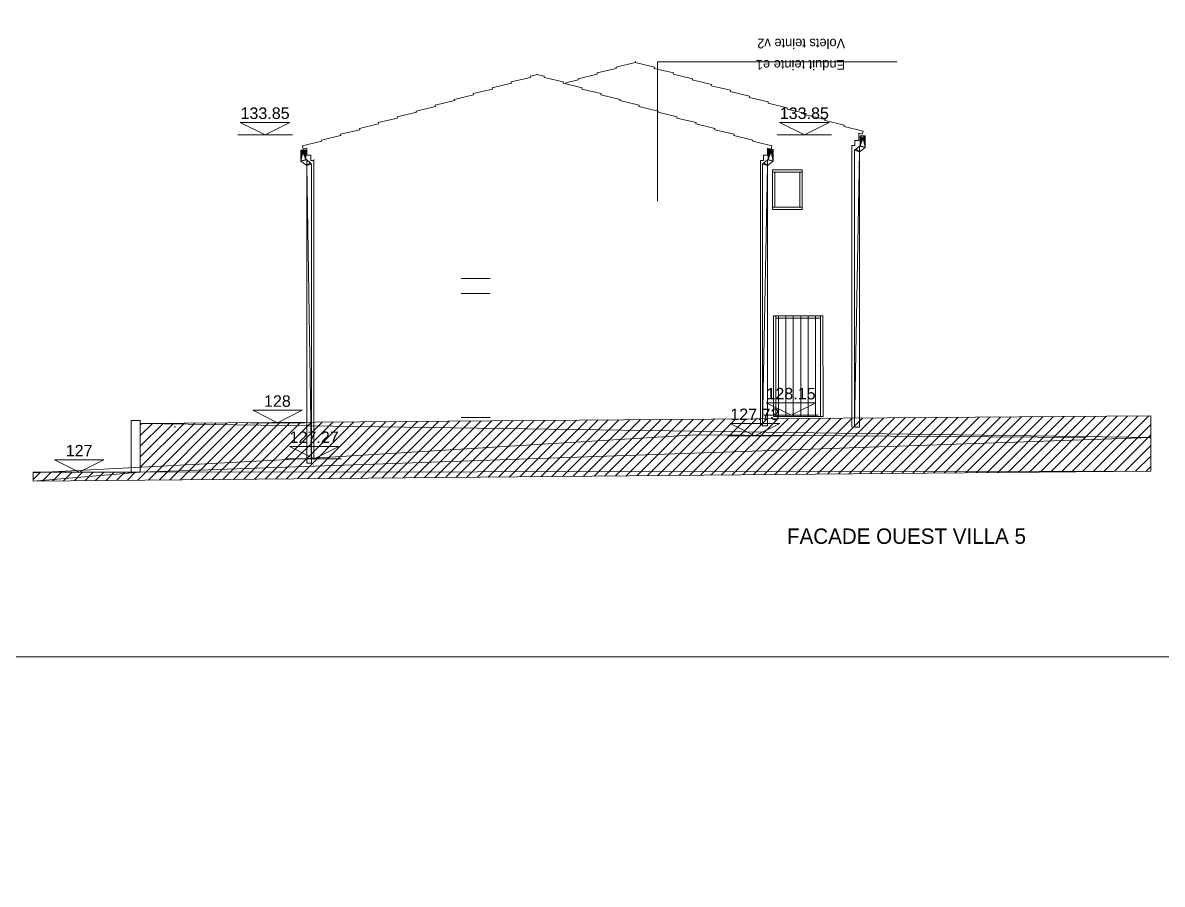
# Model space of a CAD drawing. Header units: metres. Extents: x 1.8 to 61.8, y -55.6 to -11.3.
# Drawn here: x 26.34 to 37.83, y -55.6 to -46.92 of the extents above; entities that cross this region are included whole.
import ezdxf
from ezdxf.enums import TextEntityAlignment as Align
from ezdxf.lldxf.tags import DXFTag

# ---------------------------------------------------------------- set-up
doc = ezdxf.new("R2010")
doc.units = ezdxf.units.M
doc.header["$MEASUREMENT"] = 0
for name, color, linetype in [('Calque commun', 7, 'Continuous'), ('Cotations', 7, 'Continuous'), ('Textes', 7, 'Continuous')]:
    doc.layers.add(name, color=color, linetype=linetype)
doc.styles.add('Arial', font='arial.ttf', dxfattribs={"height": 0.231939})
doc.styles.add('Century Gothic', font='GOTHIC.TTF', dxfattribs={"height": 0.310302})
doc.styles.add('Century Gothic2', font='GOTHIC.TTF', dxfattribs={"height": 0.193938})
tags = doc.linetypes.add('HIDDEN', pattern=[0.375, 0.25, -0.125]).pattern_tags.tags
tags[6:7] = [DXFTag(74, 4), DXFTag(75, 0), DXFTag(340, '0'), DXFTag(46, 1.0), DXFTag(50, 0.0), DXFTag(44, 0.0), DXFTag(45, 0.0)]
tags[4:5] = [DXFTag(74, 4), DXFTag(75, 0), DXFTag(340, '0'), DXFTag(46, 1.0), DXFTag(50, 0.0), DXFTag(44, 0.0), DXFTag(45, 0.0)]

# ---------------------------------------------------------------- blocks, each defined once
blk = doc.blocks.new('Block4')
at = {"layer": 'Calque commun', "color": 0, "linetype": 'Continuous', "lineweight": 9}
blk.add_line((-0.55, 0), (0.55, 0), dxfattribs=at)
blk.add_polyline3d([(-0.5, 0.25, 0), (0, 0, 0), (0.5, 0.25, 0), (-0.5, 0.25, 0)], dxfattribs=at)
blk = doc.blocks.new('Lvl1')
at = {"layer": 'Calque commun', "color": 0, "linetype": 'ByBlock', "lineweight": -2}
blk.add_blockref('Block4', (0, 0), dxfattribs=at)
blk = doc.blocks.new('FACADE VILLA 4 5-13')
at = {"layer": 'Cotations', "color": 250, "linetype": 'ByBlock', "lineweight": -2}
blk.add_blockref('Lvl1', (-25.331, 9.104), dxfattribs=at)
at = {"layer": 'Cotations', "color": 212, "linetype": 'ByBlock', "lineweight": -2, "style": 'Arial'}
blk.add_text('128.15', height=0.2319, dxfattribs=at).set_placement((-25.332, 9.354), align=Align.BOTTOM_CENTER)
blk = doc.blocks.new('FACADE VILLA 4 5-14')
at = {"layer": 'Cotations', "color": 250, "linetype": 'ByBlock', "lineweight": -2}
blk.add_blockref('Lvl1', (-34.949, 8.224), dxfattribs=at)
at = {"layer": 'Cotations', "color": 212, "linetype": 'ByBlock', "lineweight": -2, "style": 'Arial'}
blk.add_text('127.27', height=0.2319, dxfattribs=at).set_placement((-34.95, 8.474), align=Align.BOTTOM_CENTER)
blk = doc.blocks.new('FACADE VILLA 4 5-15')
at = {"layer": 'Cotations', "color": 250, "linetype": 'ByBlock', "lineweight": -2}
blk.add_blockref('Lvl1', (-25.062, 14.759), dxfattribs=at)
at = {"layer": 'Cotations', "color": 212, "linetype": 'ByBlock', "lineweight": -2, "style": 'Arial'}
blk.add_text('133.85', height=0.2319, dxfattribs=at).set_placement((-25.063, 15.009), align=Align.BOTTOM_CENTER)
blk = doc.blocks.new('FACADE VILLA 4 5-16')
at = {"layer": 'Cotations', "color": 250, "linetype": 'ByBlock', "lineweight": -2}
blk.add_blockref('Lvl1', (-35.938, 14.759), dxfattribs=at)
at = {"layer": 'Cotations', "color": 212, "linetype": 'ByBlock', "lineweight": -2, "style": 'Arial'}
blk.add_text('133.85', height=0.2319, dxfattribs=at).set_placement((-35.939, 15.009), align=Align.BOTTOM_CENTER)
blk = doc.blocks.new('FACADE VILLA 4 5-17')
at = {"layer": 'Cotations', "color": 250, "linetype": 'ByBlock', "lineweight": -2}
blk.add_blockref('Lvl1', (-26.059, 8.686), dxfattribs=at)
at = {"layer": 'Cotations', "color": 212, "linetype": 'ByBlock', "lineweight": -2, "style": 'Arial'}
blk.add_text('127.73', height=0.2319, dxfattribs=at).set_placement((-26.06, 8.936), align=Align.BOTTOM_CENTER)
blk = doc.blocks.new('FACADE VILLA 4 5-18')
at = {"layer": 'Cotations', "color": 250, "linetype": 'ByBlock', "lineweight": -2}
blk.add_blockref('Lvl1', (-35.689, 8.954), dxfattribs=at)
at = {"layer": 'Cotations', "color": 212, "linetype": 'ByBlock', "lineweight": -2, "style": 'Arial'}
blk.add_text('128', height=0.2319, dxfattribs=at).set_placement((-35.69, 9.204), align=Align.BOTTOM_CENTER)
blk = doc.blocks.new('FACADE VILLA 4 5-19')
at = {"layer": 'Cotations', "color": 250, "linetype": 'ByBlock', "lineweight": -2}
blk.add_blockref('Lvl1', (-39.688, 7.954), dxfattribs=at)
at = {"layer": 'Cotations', "color": 212, "linetype": 'ByBlock', "lineweight": -2, "style": 'Arial'}
blk.add_text('127', height=0.2319, dxfattribs=at).set_placement((-39.689, 8.204), align=Align.BOTTOM_CENTER)
blk = doc.blocks.new('hatch18')
at = {"layer": 'Calque commun', "color": 7, "linetype": 'Continuous', "lineweight": 9}
for p, q in [((-35.002, 8.963), (-36.15, 7.815)), ((-34.789, 8.964), (-35.936, 7.817)), ((-34.575, 8.966), (-35.722, 7.819)), ((-34.361, 8.967), (-35.508, 7.821)), ((-34.147, 8.969), (-35.294, 7.822)), ((-33.934, 8.971), (-35.08, 7.824)), ((-33.72, 8.972), (-34.866, 7.826)), ((-33.506, 8.974), (-34.652, 7.828)), ((-33.292, 8.976), (-34.438, 7.83)), ((-33.079, 8.977), (-34.224, 7.832)), ((-32.865, 8.979), (-34.009, 7.834)), ((-32.651, 8.98), (-33.795, 7.836)), ((-32.437, 8.982), (-33.581, 7.838)), ((-32.224, 8.984), (-33.367, 7.84)), ((-32.01, 8.985), (-33.153, 7.842)), ((-31.796, 8.987), (-32.939, 7.844)), ((-31.582, 8.989), (-32.725, 7.846)), ((-31.369, 8.99), (-32.511, 7.848)), ((-31.155, 8.992), (-32.297, 7.85)), ((-30.941, 8.993), (-32.083, 7.852)), ((-30.727, 8.995), (-31.869, 7.854)), ((-30.514, 8.997), (-31.655, 7.856)), ((-30.3, 8.998), (-31.44, 7.858)), ((-30.086, 9), (-31.226, 7.86)), ((-29.872, 9.002), (-31.012, 7.861)), ((-29.659, 9.003), (-30.798, 7.863)), ((-29.445, 9.005), (-30.584, 7.865)), ((-29.231, 9.006), (-30.37, 7.867)), ((-29.017, 9.008), (-30.156, 7.869)), ((-28.804, 9.01), (-29.942, 7.871)), ((-28.59, 9.011), (-29.728, 7.873)), ((-28.376, 9.013), (-29.514, 7.875)), ((-28.162, 9.014), (-29.3, 7.877)), ((-27.949, 9.016), (-29.086, 7.879)), ((-27.735, 9.018), (-28.871, 7.881)), ((-27.521, 9.019), (-28.657, 7.883)), ((-27.307, 9.021), (-28.443, 7.885)), ((-27.093, 9.023), (-28.229, 7.887)), ((-26.88, 9.024), (-28.015, 7.889)), ((-26.666, 9.026), (-27.801, 7.891)), ((-26.452, 9.027), (-27.587, 7.893)), ((-26.238, 9.029), (-27.373, 7.895)), ((-26.025, 9.031), (-27.159, 7.897)), ((-25.811, 9.032), (-26.945, 7.899)), ((-25.597, 9.034), (-26.731, 7.901)), ((-25.383, 9.036), (-26.517, 7.902)), ((-25.17, 9.037), (-26.302, 7.904)), ((-24.956, 9.039), (-26.088, 7.906)), ((-24.742, 9.04), (-25.874, 7.908)), ((-24.528, 9.042), (-25.66, 7.91)), ((-24.315, 9.044), (-25.446, 7.912)), ((-24.101, 9.045), (-25.232, 7.914)), ((-23.887, 9.047), (-25.018, 7.916)), ((-23.673, 9.049), (-24.804, 7.918)), ((-23.46, 9.05), (-24.59, 7.92)), ((-23.246, 9.052), (-24.376, 7.922)), ((-23.032, 9.053), (-24.162, 7.924)), ((-22.818, 9.055), (-23.948, 7.926)), ((-22.605, 9.057), (-23.733, 7.928)), ((-22.391, 9.058), (-23.519, 7.93)), ((-22.177, 9.06), (-23.305, 7.932)), ((-21.963, 9.062), (-23.091, 7.934)), ((-21.75, 9.063), (-22.877, 7.936)), ((-21.536, 9.065), (-22.663, 7.938)), ((-21.322, 9.066), (-22.449, 7.94)), ((-21.108, 9.068), (-22.235, 7.941)), ((-20.895, 9.07), (-22.021, 7.943)), ((-20.681, 9.071), (-21.807, 7.945)), ((-20.467, 9.073), (-21.593, 7.947)), ((-20.253, 9.075), (-21.379, 7.949)), ((-20.04, 9.076), (-21.164, 7.951)), ((-19.826, 9.078), (-20.95, 7.953)), ((-19.612, 9.079), (-20.736, 7.955)), ((-19.398, 9.081), (-20.522, 7.957)), ((-19.185, 9.083), (-20.308, 7.959)), ((-18.971, 9.084), (-20.094, 7.961)), ((-18.757, 9.086), (-19.88, 7.963)), ((-18.543, 9.088), (-19.666, 7.965)), ((-18.33, 9.089), (-19.452, 7.967)), ((-18.116, 9.091), (-19.238, 7.969)), ((-37.354, 8.945), (-38.505, 7.793)), ((-37.567, 8.943), (-38.455, 8.055)), ((-37.781, 8.941), (-38.455, 8.267)), ((-37.995, 8.94), (-38.455, 8.48)), ((-38.209, 8.938), (-38.455, 8.692)), ((-38.422, 8.937), (-38.455, 8.904)), ((-37.14, 8.946), (-38.291, 7.795)), ((-36.926, 8.948), (-38.077, 7.797)), ((-36.712, 8.95), (-37.863, 7.799)), ((-36.499, 8.951), (-37.649, 7.801)), ((-36.285, 8.953), (-37.435, 7.803)), ((-36.071, 8.954), (-37.221, 7.805)), ((-35.857, 8.956), (-37.007, 7.807)), ((-35.644, 8.958), (-36.793, 7.809)), ((-35.43, 8.959), (-36.578, 7.811)), ((-35.216, 8.961), (-36.364, 7.813)), ((-18.077, 8.918), (-19.024, 7.971)), ((-18.077, 8.706), (-18.81, 7.973)), ((-18.077, 8.494), (-18.595, 7.975)), ((-18.077, 8.281), (-18.381, 7.977)), ((-18.077, 8.069), (-18.167, 7.979)), ((-40.467, 7.953), (-40.615, 7.805)), ((-40.255, 7.953), (-40.432, 7.776)), ((-40.042, 7.953), (-40.218, 7.778)), ((-39.83, 7.953), (-40.004, 7.78)), ((-39.618, 7.953), (-39.79, 7.781)), ((-39.406, 7.953), (-39.576, 7.783)), ((-39.194, 7.953), (-39.362, 7.785)), ((-38.982, 7.953), (-39.147, 7.787)), ((-38.77, 7.953), (-38.933, 7.789)), ((-38.557, 7.953), (-38.719, 7.791))]:
    blk.add_line(p, q, dxfattribs=at)
at = {"layer": 'Calque commun', "color": 7, "linetype": 'Continuous', "lineweight": 18}
mesh = blk.add_polyface(dxfattribs=at)
corners = [(-38.455, 7.953), (-18.077, 8.653), (-18.077, 7.979), (-40.615, 7.953), (-40.615, 7.774), (-38.455, 8.936), (-18.077, 9.091)]
mesh.append_faces([[corners[k] for k in face] for face in [(0, 1, 2), (0, 2, 4)]], dxfattribs={"vtx0": -1, "vtx2": -1, "color": 7})
mesh.append_faces([[corners[k] for k in face] for face in [(3, 0, 4)]], dxfattribs={"vtx1": -1, "color": 7})
mesh.append_faces([[corners[k] for k in face] for face in [(0, 5, 1)]], dxfattribs={"vtx1": -1, "vtx2": -1, "color": 7})
mesh.append_faces([[corners[k] for k in face] for face in [(5, 6, 1)]], dxfattribs={"vtx2": -1, "color": 7})
blk = doc.blocks.new('hatch19')
at = {"layer": 'Calque commun', "color": 8, "linetype": 'Continuous', "lineweight": 9}
for p, q in [((-25.586, 9.081), (-25.586, 11.109)), ((-25.436, 9.081), (-25.436, 11.109)), ((-25.286, 9.081), (-25.286, 11.109)), ((-25.136, 9.081), (-25.136, 11.109)), ((-24.986, 9.081), (-24.986, 11.109)), ((-24.836, 9.081), (-24.836, 11.109)), ((-24.686, 9.081), (-24.686, 9.251))]:
    blk.add_line(p, q, dxfattribs=at)
at = {"layer": 'Calque commun', "color": 7, "linetype": 'Continuous', "lineweight": 9}
mesh = blk.add_polyface(dxfattribs=at)
corners = [(-25.687, 11.109), (-25.686, 9.081), (-24.686, 9.081), (-24.687, 11.109)]
mesh.append_faces([[corners[k] for k in face] for face in [(0, 1, 2, 3)]], dxfattribs={"color": 7})
blk = doc.blocks.new('FACADE VILLA 4 5-26')
at = {"layer": 'Cotations', "color": 250, "linetype": 'Continuous', "lineweight": 9}
blk.add_line((-0.354, -0.354), (0.354, 0.354), dxfattribs=at)
blk = doc.blocks.new('FACADE VILLA 4 5-27')
at = {"layer": 'Cotations', "color": 250, "linetype": 'Continuous', "lineweight": 9}
blk.add_line((-0.354, -0.354), (0.354, 0.354), dxfattribs=at)
blk = doc.blocks.new('DimLine1776')
at = {"layer": 'Cotations', "color": 250, "linetype": 'Continuous', "lineweight": 9}
for p, q in [((-20.907, 28.807), (-20.907, 29.007)), ((-20.507, 28.807), (-21.107, 28.807)), ((-20.907, 22.957), (-20.907, 28.807)), ((-20.507, 22.957), (-21.107, 22.957)), ((-20.907, 22.957), (-20.907, 22.757))]:
    blk.add_line(p, q, dxfattribs=at)
for name in ['FACADE VILLA 4 5-26', 'FACADE VILLA 4 5-27']:
    blk.add_blockref(name, (0, 0), dxfattribs=at)
at = {"layer": 'Cotations', "color": 212, "linetype": 'Continuous', "lineweight": 9, "style": 'Arial'}
blk.add_text('585', height=0.2319, rotation=90, dxfattribs=at).set_placement((-20.908, 25.882), align=Align.BOTTOM_CENTER)
blk = doc.blocks.new('FACADE VILLA 4 5-28')
at = {"layer": 'Calque commun', "color": 7, "linetype": 'Continuous', "lineweight": 9}
for p, q in [((-36.471, 15.071), (-36.471, 15.071)), ((-34.912, 14.635), (-34.912, 14.635)), ((-34.384, 14.635), (-34.384, 14.635)), ((-26.527, 14.635), (-26.527, 14.635)), ((-24.663, 14.635), (-24.663, 14.635)), ((-34.955, 14.258), (-34.955, 8.214)), ((-25.79, 14.46), (-25.79, 14.46)), ((-25.947, 14.24), (-25.947, 8.887)), ((-25.707, 14.053), (-25.707, 13.253)), ((-25.707, 14.053), (-25.707, 14.053)), ((-25.107, 14.053), (-25.707, 14.053)), ((-25.707, 14.053), (-25.707, 13.253)), ((-25.107, 14.053), (-25.707, 14.053)), ((-25.707, 14.053), (-25.707, 14.053)), ((-25.107, 14.053), (-25.707, 14.053)), ((-25.707, 13.266), (-25.707, 14.053)), ((-25.707, 14.053), (-25.107, 14.053)), ((-25.107, 14.053), (-25.107, 13.253)), ((-25.107, 14.053), (-25.107, 13.253)), ((-25.107, 13.253), (-25.107, 14.053)), ((-25.657, 14.007), (-25.707, 14.007)), ((-25.707, 14.007), (-25.657, 14.007)), ((-25.157, 14.007), (-25.657, 14.007)), ((-25.657, 13.303), (-25.657, 14.007)), ((-25.657, 14.007), (-25.157, 14.007)), ((-25.657, 14.003), (-25.657, 13.303)), ((-25.107, 14.007), (-25.157, 14.007)), ((-25.157, 14.007), (-25.107, 14.007)), ((-25.157, 14.007), (-25.157, 13.316)), ((-25.157, 14.003), (-25.157, 13.303)), ((-25.107, 13.303), (-25.707, 13.303)), ((-25.707, 13.253), (-25.707, 13.253)), ((-25.107, 13.253), (-25.707, 13.253)), ((-25.707, 13.253), (-25.707, 13.253)), ((-25.107, 13.253), (-25.707, 13.253)), ((-25.686, 9.08), (-25.687, 11.109)), ((-25.687, 11.109), (-25.687, 11.109)), ((-25.687, 11.109), (-25.687, 11.109)), ((-24.687, 11.109), (-25.687, 11.109)), ((-25.637, 11.059), (-25.637, 11.109)), ((-25.636, 9.08), (-25.637, 11.059)), ((-24.737, 11.059), (-25.637, 11.059)), ((-24.736, 9.081), (-24.737, 11.109)), ((-24.686, 9.081), (-24.687, 11.109)), ((-38.455, 8.995), (-38.455, 8.934)), ((-37.746, 8.869), (-37.772, 8.869)), ((-37.756, 8.869), (-37.756, 8.869)), ((-25.945, 8.727), (-25.955, 8.727)), ((-23.409, 8.665), (-23.419, 8.665)), ((-38.707, 8.364), (-38.707, 8.364)), ((-38.706, 8.364), (-38.706, 8.364)), ((-38.706, 8.364), (-38.706, 8.364)), ((-34.955, 8.1), (-34.965, 8.1))]:
    blk.add_line(p, q, dxfattribs=at)
at = {"layer": 'Calque commun', "color": 26, "linetype": 'HIDDEN', "lineweight": 18}
for p, q in [((-34.955, 8.238), (-27.258, 8.708)), ((-27.258, 8.708), (-19.382, 8.658)), ((-34.955, 8.238), (-40.615, 7.943))]:
    blk.add_line(p, q, dxfattribs=at)
at = {"layer": 'Calque commun', "color": 5, "linetype": 'Continuous', "lineweight": 18}
blk.add_polyline3d([(-23.201, 16.232, 0), (-28.022, 16.232, 0), (-28.022, 13.42, 0)], dxfattribs=at)
at = {"layer": 'Cotations', "color": 11, "linetype": 'HIDDEN', "lineweight": 18}
for p, q in [((-31.983, 11.858), (-31.398, 11.858)), ((-31.983, 11.558), (-31.398, 11.558)), ((-31.983, 9.058), (-31.398, 9.058))]:
    blk.add_line(p, q, dxfattribs=at)
at = {"layer": 'Cotations', "color": 7, "linetype": 'Continuous', "lineweight": 9}
for points in [[(-28.473, 16.216, 0), (-28.86, 16.124, 0), (-28.856, 16.099, 0), (-29.243, 16.007, 0), (-29.24, 15.982, 0)], [(-24.107, 8.865, 0), (-24.107, 14.54, 0), (-24.044, 14.54, 0), (-24.044, 14.646, 0), (-23.963, 14.646, 0), (-23.963, 14.792, 0), (-23.894, 14.77, 0), (-23.876, 14.835, 0), (-24.263, 14.928, 0), (-24.259, 14.953, 0), (-24.646, 15.045, 0), (-24.648, 15.045, 0), (-24.641, 15.07, 0), (-25.031, 15.162, 0), (-25.025, 15.187, 0), (-25.411, 15.279, 0), (-25.407, 15.304, 0), (-25.794, 15.396, 0), (-25.79, 15.421, 0), (-26.177, 15.513, 0), (-26.172, 15.538, 0), (-26.559, 15.631, 0), (-26.555, 15.656, 0), (-26.942, 15.748, 0), (-26.938, 15.773, 0), (-27.325, 15.865, 0), (-27.32, 15.89, 0), (-27.708, 15.982, 0), (-27.703, 16.007, 0), (-28.09, 16.099, 0), (-28.086, 16.124, 0), (-28.473, 16.216, 0), (-28.468, 16.243, 0), (-28.468, 16.243, 0)], [(-34.955, 14.058, 0), (-34.955, 14.24, 0), (-35.018, 14.24, 0), (-35.018, 14.346, 0), (-35.099, 14.346, 0), (-35.099, 14.492, 0), (-35.168, 14.47, 0), (-35.186, 14.535, 0), (-34.799, 14.628, 0), (-34.803, 14.653, 0), (-34.416, 14.745, 0), (-34.414, 14.745, 0), (-34.42, 14.77, 0), (-34.031, 14.862, 0), (-34.037, 14.887, 0), (-33.65, 14.979, 0), (-33.655, 15.004, 0), (-33.268, 15.096, 0), (-33.272, 15.121, 0), (-32.885, 15.213, 0), (-32.89, 15.238, 0), (-32.502, 15.331, 0), (-32.507, 15.356, 0), (-32.12, 15.448, 0), (-32.124, 15.473, 0), (-31.737, 15.565, 0), (-31.742, 15.59, 0), (-31.354, 15.682, 0), (-31.359, 15.707, 0), (-30.972, 15.799, 0), (-30.976, 15.824, 0), (-30.589, 15.916, 0), (-30.594, 15.943, 0), (-30.435, 15.975, 0)], [(-25.947, 14.058, 0), (-25.947, 14.24, 0), (-25.884, 14.24, 0), (-25.884, 14.346, 0), (-25.803, 14.346, 0), (-25.803, 14.492, 0), (-25.734, 14.47, 0), (-25.716, 14.535, 0), (-26.103, 14.628, 0), (-26.099, 14.653, 0), (-26.486, 14.745, 0), (-26.488, 14.745, 0), (-26.481, 14.77, 0), (-26.871, 14.862, 0), (-26.865, 14.887, 0), (-27.251, 14.979, 0), (-27.247, 15.004, 0), (-27.634, 15.096, 0), (-27.63, 15.121, 0), (-28.017, 15.213, 0), (-28.012, 15.238, 0), (-28.399, 15.331, 0), (-28.395, 15.356, 0), (-28.782, 15.448, 0), (-28.778, 15.473, 0), (-29.165, 15.565, 0), (-29.16, 15.59, 0), (-29.548, 15.682, 0), (-29.543, 15.707, 0), (-29.93, 15.799, 0), (-29.926, 15.824, 0), (-30.313, 15.916, 0), (-30.308, 15.943, 0), (-30.467, 15.975, 0)], [(-29.24, 15.982, 0), (-29.627, 15.89, 0), (-29.622, 15.865, 0), (-29.871, 15.806, 0), (-29.867, 15.78, 0)]]:
    blk.add_polyline3d(points, dxfattribs=at)
at = {"layer": 'Calque commun', "color": 0, "linetype": 'ByBlock', "lineweight": -2}
for name in ['hatch19', 'hatch18']:
    blk.add_blockref(name, (0, 0), dxfattribs=at)
at = {"layer": 'Cotations', "color": 250, "linetype": 'Continuous', "lineweight": 9}
blk.add_blockref('DimLine1776', (0, 0), dxfattribs=at)
at = {"layer": 'Cotations', "color": 212, "linetype": 'ByBlock', "lineweight": -2}
for name in ['FACADE VILLA 4 5-16', 'FACADE VILLA 4 5-15', 'FACADE VILLA 4 5-13', 'FACADE VILLA 4 5-18', 'FACADE VILLA 4 5-17', 'FACADE VILLA 4 5-14', 'FACADE VILLA 4 5-19']:
    blk.add_blockref(name, (0, 0), dxfattribs=at)
at = {"layer": 'Textes', "color": 5, "linetype": 'ByBlock', "lineweight": -2, "style": 'Century Gothic'}
blk.add_text('FACADE OUEST VILLA 5', height=0.3103, dxfattribs=at).set_placement((-25.413, 6.417), align=Align.BOTTOM_LEFT)
at = {"layer": 'Textes', "color": 5, "linetype": 'ByBlock', "lineweight": -2, "insert": (-24.24, 16.698), "char_height": 0.19394, "attachment_point": 7, "rotation": 180, "line_spacing_factor": 1.330319, "style": 'Century Gothic2'}
blk.add_mtext('Enduit teinte e1\\PVolets teinte v2', dxfattribs=at)
at = {"layer": 'Calque commun', "color": 8, "linetype": 'Continuous', "lineweight": 9}
mesh = blk.add_polyface(dxfattribs=at)
corners = [(-23.906, 14.697), (-23.936, 14.54), (-23.911, 14.699), (-23.895, 14.694), (-23.9, 14.695), (-23.952, 14.415), (-24.052, 14.446), (-24.023, 14.47), (-23.849, 14.71), (-23.836, 14.502), (-23.853, 14.706), (-23.952, 8.865), (-24.052, 8.865), (-23.84, 14.724), (-23.838, 14.73), (-23.878, 14.694), (-23.952, 14.527), (-23.916, 14.702), (-23.867, 14.697), (-23.872, 14.695), (-23.857, 14.702), (-23.842, 14.719), (-23.845, 14.714), (-23.935, 14.73), (-23.933, 14.724), (-23.889, 14.693), (-23.884, 14.693), (-23.936, 14.735), (-23.862, 14.699), (-23.928, 14.714), (-23.924, 14.71), (-23.92, 14.706), (-23.931, 14.719), (-23.836, 14.735)]
mesh.append_faces([[corners[k] for k in face] for face in [(0, 1, 2), (3, 1, 4), (8, 9, 10), (18, 9, 19), (5, 16, 9), (10, 9, 20), (21, 9, 22), (25, 1, 3), (4, 1, 0), (31, 1, 30), (15, 1, 26)]], dxfattribs={"vtx0": -1, "vtx1": -1, "color": 8})
mesh.append_faces([[corners[k] for k in face] for face in [(15, 9, 1)]], dxfattribs={"vtx0": -1, "vtx1": -1, "vtx2": -1, "color": 8})
mesh.append_faces([[corners[k] for k in face] for face in [(5, 6, 7), (1, 23, 24), (5, 7, 16), (5, 12, 6), (1, 29, 30), (1, 24, 32), (1, 32, 29)]], dxfattribs={"vtx0": -1, "vtx2": -1, "color": 8})
mesh.append_faces([[corners[k] for k in face] for face in [(33, 9, 14)]], dxfattribs={"vtx1": -1, "color": 8})
mesh.append_faces([[corners[k] for k in face] for face in [(13, 14, 9), (16, 1, 9), (17, 2, 1), (8, 22, 9), (25, 26, 1), (28, 20, 9), (21, 13, 9), (15, 19, 9), (31, 17, 1), (18, 28, 9)]], dxfattribs={"vtx1": -1, "vtx2": -1, "color": 8})
mesh.append_faces([[corners[k] for k in face] for face in [(5, 11, 12), (1, 27, 23)]], dxfattribs={"vtx2": -1, "color": 8})
mesh = blk.add_polyface(dxfattribs=at)
corners = [(-23.912, 14.7), (-23.892, 14.694), (-23.9, 14.695), (-23.915, 14.702), (-23.921, 14.707), (-23.924, 14.71), (-23.934, 14.727), (-23.936, 14.735), (-23.933, 14.724), (-23.842, 14.72), (-23.849, 14.71), (-23.84, 14.724), (-23.88, 14.694), (-23.861, 14.7), (-23.836, 14.735), (-23.884, 14.693), (-23.888, 14.693), (-23.872, 14.695), (-23.865, 14.698), (-23.869, 14.696), (-23.918, 14.704), (-23.896, 14.694), (-23.931, 14.72), (-23.904, 14.696), (-23.908, 14.698), (-23.858, 14.702), (-23.927, 14.713), (-23.929, 14.716), (-23.876, 14.694), (-23.852, 14.707), (-23.855, 14.704), (-23.936, 14.731), (-23.846, 14.713), (-23.837, 14.731), (-23.838, 14.727), (-23.844, 14.716)]
mesh.append_faces([[corners[k] for k in face] for face in [(17, 18, 19)]], dxfattribs={"vtx0": -1, "color": 8})
mesh.append_faces([[corners[k] for k in face] for face in [(6, 7, 8), (9, 10, 11), (14, 0, 7), (8, 5, 22), (26, 22, 5), (3, 7, 0), (29, 25, 10)]], dxfattribs={"vtx0": -1, "vtx1": -1, "color": 8})
mesh.append_faces([[corners[k] for k in face] for face in [(0, 1, 2), (12, 1, 13), (3, 5, 7), (8, 7, 5), (14, 11, 10), (17, 12, 13), (14, 13, 0), (0, 13, 1), (25, 14, 10)]], dxfattribs={"vtx0": -1, "vtx1": -1, "vtx2": -1, "color": 8})
mesh.append_faces([[corners[k] for k in face] for face in [(3, 4, 5), (17, 13, 18), (9, 32, 10), (14, 34, 11)]], dxfattribs={"vtx0": -1, "vtx2": -1, "color": 8})
mesh.append_faces([[corners[k] for k in face] for face in [(25, 13, 14), (24, 0, 2), (12, 15, 1)]], dxfattribs={"vtx1": -1, "vtx2": -1, "color": 8})
mesh.append_faces([[corners[k] for k in face] for face in [(15, 16, 1), (3, 20, 4), (1, 21, 2), (2, 23, 24), (26, 27, 22), (17, 28, 12), (29, 30, 25), (6, 31, 7), (14, 33, 34), (9, 35, 32)]], dxfattribs={"vtx2": -1, "color": 8})
mesh = blk.add_polyface(dxfattribs=at)
corners = [(-35.116, 14.452), (-35.117, 14.448), (-35.118, 14.445), (-35.198, 14.422), (-35.206, 14.43), (-35.214, 14.445), (-35.126, 14.43), (-35.123, 14.434), (-35.12, 14.441), (-35.191, 14.417), (-35.16, 14.411), (-35.172, 14.411), (-35.141, 14.417), (-35.18, 14.412), (-35.184, 14.414), (-35.188, 14.415), (-35.148, 14.414), (-35.145, 14.415), (-35.121, 14.437), (-35.134, 14.422), (-35.201, 14.424), (-35.204, 14.427), (-35.168, 14.41), (-35.164, 14.41), (-35.152, 14.412), (-35.156, 14.411), (-35.137, 14.419), (-35.215, 14.448), (-35.195, 14.419), (-35.128, 14.427), (-35.131, 14.424), (-35.211, 14.437), (-35.213, 14.441), (-35.216, 14.452), (-35.176, 14.411), (-35.209, 14.434)]
mesh.append_faces([[corners[k] for k in face] for face in [(9, 14, 15), (16, 12, 17), (19, 29, 30), (13, 11, 34)]], dxfattribs={"vtx0": -1, "color": 8})
mesh.append_faces([[corners[k] for k in face] for face in [(6, 2, 7), (8, 7, 2), (11, 10, 22)]], dxfattribs={"vtx0": -1, "vtx1": -1, "color": 8})
mesh.append_faces([[corners[k] for k in face] for face in [(3, 4, 5), (9, 10, 11), (9, 12, 10), (9, 11, 13), (19, 5, 6), (0, 2, 5), (19, 3, 5), (9, 3, 12), (6, 5, 2), (12, 24, 10), (19, 12, 3)]], dxfattribs={"vtx0": -1, "vtx1": -1, "vtx2": -1, "color": 8})
mesh.append_faces([[corners[k] for k in face] for face in [(9, 13, 14), (3, 21, 4), (0, 5, 27), (19, 6, 29)]], dxfattribs={"vtx0": -1, "vtx2": -1, "color": 8})
mesh.append_faces([[corners[k] for k in face] for face in [(16, 24, 12), (4, 35, 5), (35, 31, 5)]], dxfattribs={"vtx1": -1, "vtx2": -1, "color": 8})
mesh.append_faces([[corners[k] for k in face] for face in [(0, 1, 2), (8, 18, 7), (3, 20, 21), (10, 23, 22), (24, 25, 10), (19, 26, 12), (9, 28, 3), (31, 32, 5), (27, 33, 0)]], dxfattribs={"vtx2": -1, "color": 8})
mesh = blk.add_polyface(dxfattribs=at)
corners = [(-35.1, 14.251), (-35.03, 14.194), (-35.1, 14.139), (-35.116, 14.263), (-35.216, 14.225), (-35.1, 8.135), (-35, 8.135), (-35.216, 14.452), (-35.215, 14.447), (-35.119, 14.442), (-35.117, 14.447), (-35.175, 14.411), (-35.169, 14.411), (-35.185, 14.414), (-35.18, 14.412), (-35.142, 14.417), (-35.137, 14.42), (-35.213, 14.442), (-35.21, 14.436), (-35, 14.17), (-35.132, 14.423), (-35.128, 14.427), (-35.207, 14.432), (-35.204, 14.427), (-35.2, 14.423), (-35.125, 14.432), (-35.116, 14.452), (-35.158, 14.411), (-35.152, 14.412), (-35.163, 14.411), (-35.195, 14.42), (-35.122, 14.436), (-35.147, 14.414), (-35.191, 14.417)]
mesh.append_faces([[corners[k] for k in face] for face in [(6, 2, 19)]], dxfattribs={"vtx0": -1, "vtx1": -1, "color": 8})
mesh.append_faces([[corners[k] for k in face] for face in [(3, 4, 11)]], dxfattribs={"vtx0": -1, "vtx1": -1, "vtx2": -1, "color": 8})
mesh.append_faces([[corners[k] for k in face] for face in [(3, 9, 10), (3, 11, 12), (4, 13, 14), (3, 15, 16), (3, 21, 25), (3, 27, 28), (3, 29, 27), (3, 31, 9), (3, 25, 31), (3, 28, 32), (0, 2, 4), (3, 32, 15), (3, 12, 29)]], dxfattribs={"vtx0": -1, "vtx2": -1, "color": 8})
mesh.append_faces([[corners[k] for k in face] for face in [(5, 2, 6), (7, 8, 4), (26, 3, 10)]], dxfattribs={"vtx1": -1, "color": 8})
mesh.append_faces([[corners[k] for k in face] for face in [(0, 1, 2), (3, 0, 4), (17, 18, 4), (1, 19, 2), (20, 21, 3), (14, 11, 4), (8, 17, 4), (18, 22, 4), (23, 24, 4), (16, 20, 3), (24, 30, 4), (33, 13, 4), (30, 33, 4), (22, 23, 4)]], dxfattribs={"vtx1": -1, "vtx2": -1, "color": 8})
mesh = blk.add_polyface(dxfattribs=at)
corners = [(-25.806, 14.139), (-25.806, 8.887), (-25.906, 8.887), (-25.738, 14.418), (-25.732, 14.419), (-25.79, 14.263), (-25.906, 14.17), (-25.877, 14.194), (-25.806, 14.251), (-25.778, 14.435), (-25.774, 14.431), (-25.69, 14.225), (-25.703, 14.435), (-25.699, 14.439), (-25.754, 14.42), (-25.76, 14.422), (-25.707, 14.431), (-25.696, 14.444), (-25.743, 14.418), (-25.726, 14.42), (-25.721, 14.422), (-25.785, 14.444), (-25.787, 14.449), (-25.692, 14.455), (-25.69, 14.46), (-25.711, 14.428), (-25.749, 14.419), (-25.716, 14.425), (-25.765, 14.425), (-25.77, 14.428), (-25.789, 14.455), (-25.79, 14.46), (-25.694, 14.449), (-25.782, 14.439)]
mesh.append_faces([[corners[k] for k in face] for face in [(30, 5, 31)]], dxfattribs={"vtx0": -1, "color": 8})
mesh.append_faces([[corners[k] for k in face] for face in [(14, 5, 15), (3, 5, 18), (0, 8, 11), (21, 5, 22), (28, 5, 29), (29, 5, 10), (23, 11, 32), (9, 5, 33), (19, 11, 4), (27, 11, 20)]], dxfattribs={"vtx0": -1, "vtx1": -1, "color": 8})
mesh.append_faces([[corners[k] for k in face] for face in [(11, 5, 4)]], dxfattribs={"vtx0": -1, "vtx1": -1, "vtx2": -1, "color": 8})
mesh.append_faces([[corners[k] for k in face] for face in [(0, 2, 6), (0, 7, 8), (11, 12, 13), (11, 16, 12), (11, 13, 17), (0, 6, 7), (11, 25, 16), (11, 8, 5), (11, 17, 32)]], dxfattribs={"vtx0": -1, "vtx2": -1, "color": 8})
mesh.append_faces([[corners[k] for k in face] for face in [(3, 4, 5), (9, 10, 5), (19, 20, 11), (14, 26, 5), (27, 25, 11), (28, 15, 5), (26, 18, 5), (21, 33, 5), (30, 22, 5)]], dxfattribs={"vtx1": -1, "vtx2": -1, "color": 8})
mesh.append_faces([[corners[k] for k in face] for face in [(0, 1, 2), (23, 24, 11)]], dxfattribs={"vtx2": -1, "color": 8})
mesh = blk.add_polyface(dxfattribs=at)
corners = [(-25.769, 14.427), (-25.772, 14.429), (-25.775, 14.432), (-25.79, 14.46), (-25.787, 14.449), (-25.788, 14.452), (-25.712, 14.427), (-25.715, 14.425), (-25.778, 14.435), (-25.766, 14.425), (-25.746, 14.419), (-25.734, 14.419), (-25.738, 14.418), (-25.785, 14.445), (-25.7, 14.438), (-25.703, 14.435), (-25.696, 14.445), (-25.719, 14.423), (-25.723, 14.421), (-25.726, 14.42), (-25.69, 14.46), (-25.781, 14.438), (-25.783, 14.441), (-25.694, 14.449), (-25.762, 14.423), (-25.754, 14.42), (-25.75, 14.419), (-25.742, 14.418), (-25.73, 14.419), (-25.706, 14.432), (-25.698, 14.441), (-25.692, 14.452), (-25.758, 14.421), (-25.691, 14.456), (-25.709, 14.429), (-25.79, 14.456)]
mesh.append_faces([[corners[k] for k in face] for face in [(25, 10, 26), (14, 16, 30), (24, 25, 32), (6, 29, 34), (3, 5, 35)]], dxfattribs={"vtx0": -1, "color": 8})
mesh.append_faces([[corners[k] for k in face] for face in [(16, 15, 23)]], dxfattribs={"vtx0": -1, "vtx1": -1, "color": 8})
mesh.append_faces([[corners[k] for k in face] for face in [(3, 0, 8), (9, 3, 10), (3, 8, 13), (3, 15, 6), (11, 7, 19), (20, 23, 15), (3, 7, 11), (3, 11, 10), (9, 10, 25)]], dxfattribs={"vtx0": -1, "vtx1": -1, "vtx2": -1, "color": 8})
mesh.append_faces([[corners[k] for k in face] for face in [(3, 4, 5), (3, 6, 7), (3, 13, 4), (6, 15, 29), (0, 2, 8), (20, 31, 23)]], dxfattribs={"vtx0": -1, "vtx2": -1, "color": 8})
mesh.append_faces([[corners[k] for k in face] for face in [(11, 12, 10), (14, 15, 16), (3, 20, 15), (7, 17, 19), (24, 9, 25), (9, 0, 3), (8, 21, 13)]], dxfattribs={"vtx1": -1, "vtx2": -1, "color": 8})
mesh.append_faces([[corners[k] for k in face] for face in [(0, 1, 2), (17, 18, 19), (21, 22, 13), (12, 27, 10), (19, 28, 11), (20, 33, 31)]], dxfattribs={"vtx2": -1, "color": 8})
at = {"layer": 'Calque commun', "color": 7, "linetype": 'Continuous', "lineweight": 18}
mesh = blk.add_polyface(dxfattribs=at)
corners = [(-38.455, 8.995), (-38.642, 8.995), (-38.642, 7.953), (-38.455, 7.953)]
mesh.append_faces([[corners[k] for k in face] for face in [(0, 1, 2, 3)]], dxfattribs={"color": 7})

msp = doc.modelspace()

# ---------------------------------------------------------------- block references
at = {"layer": 'Cotations', "color": 0, "linetype": 'ByBlock', "lineweight": -2, "xscale": 0.5, "yscale": 0.5, "zscale": 0.5}
msp.add_blockref('FACADE VILLA 4 5-28', (46.751, -55.425), dxfattribs=at)

# ---------------------------------------------------------------- meshes
at = {"layer": 'Calque commun', "color": 7, "linetype": 'Continuous', "lineweight": 9}
mesh = msp.add_polyface(dxfattribs=at)
corners = [(61.764, -11.309), (1.764, -11.309), (1.764, -53.309), (61.764, -53.309)]
mesh.append_faces([[corners[k] for k in face] for face in [(0, 1, 2, 3)]], dxfattribs={"color": 7})

doc.saveas('drawing.dxf')
